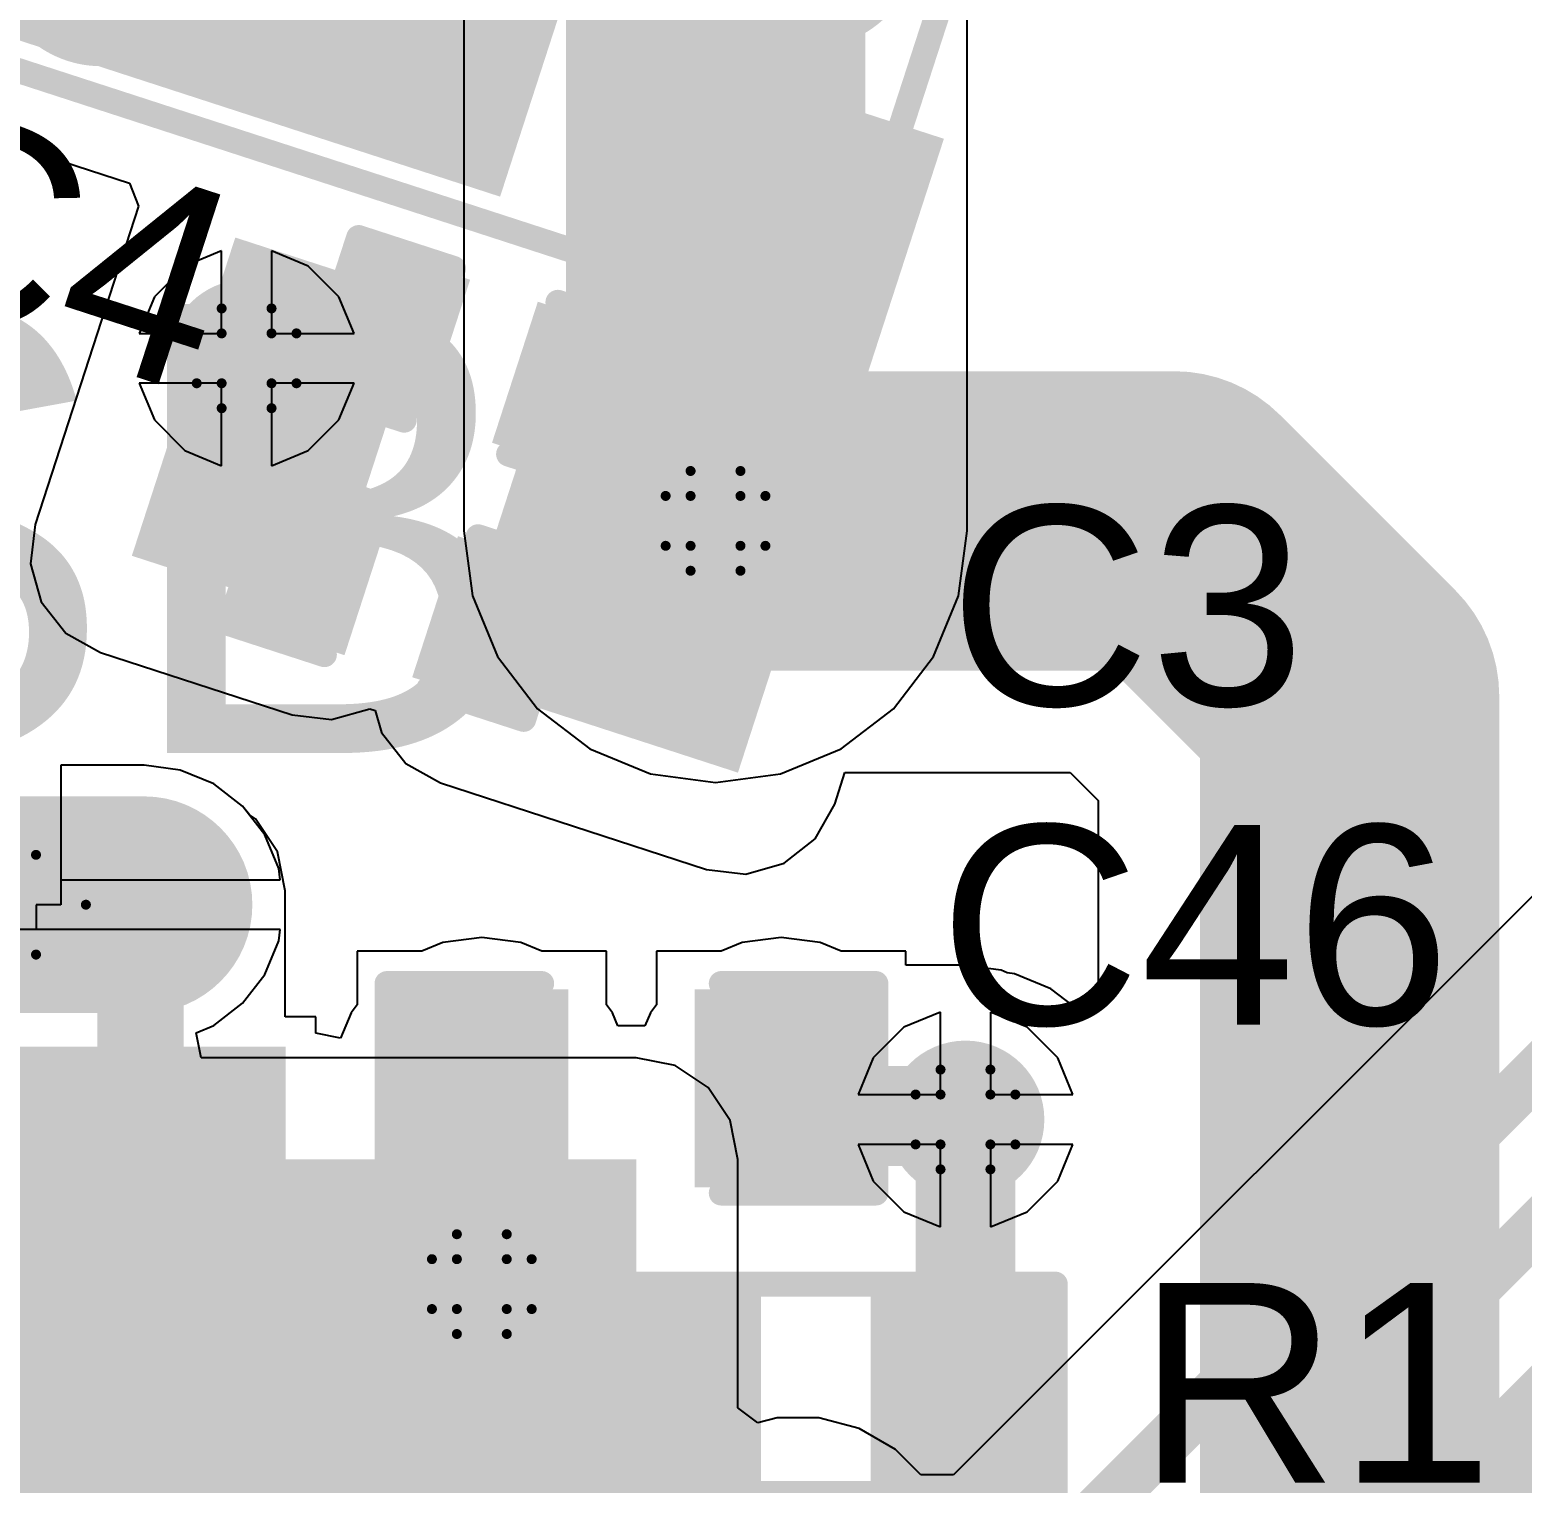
# Model space of a CAD drawing. Header units: millimetres. Extents: x -2.4 to 8.6, y -1 to 5.2.
# Drawn here: x -0.2486 to 0.0506, y 0.8851 to 1.1764 of the extents above; entities that cross this region are included whole.
import ezdxf

# ---------------------------------------------------------------- set-up
doc = ezdxf.new("R2010")
doc.units = ezdxf.units.MM
doc.header["$MEASUREMENT"] = 0
for name, color, linetype in [('BottomLayer', 5, 'Continuous'), ('BottomSolder', 6, 'Continuous'), ('DrillDrawing', 1, 'Continuous'), ('Mechanical2', 216, 'Continuous'), ('MultiLayer', 9, 'Continuous'), ('PadHoleLayer', 156, 'Continuous'), ('TopLayer', 1, 'Continuous'), ('TopOverlay', 2, 'Continuous'), ('TopPaste', 8, 'Continuous'), ('TopSolder', 216, 'Continuous'), ('ViaHoleLayer', 16, 'Continuous')]:
    doc.layers.add(name, color=color, linetype=linetype)
doc.styles.add('Arial', font='arial.ttf', dxfattribs={"height": 0.2})

# ---------------------------------------------------------------- blocks, each defined once
blk = doc.blocks.new('C___0603_4')
at = {"layer": 'TopLayer'}
for points in [[(-0.015, 0.0175), (-0.015, -0.0175), (-0.045, -0.0175), (-0.045, 0.0175)], [(0.045, 0.0175), (0.045, -0.0175), (0.015, -0.0175), (0.015, 0.0175)]]:
    blk.add_hatch(color=1, dxfattribs=at).paths.add_polyline_path(points)
at = {"layer": 'TopPaste'}
for points in [[(-0.015, 0.0175), (-0.015, -0.0175), (-0.045, -0.0175), (-0.045, 0.0175)], [(0.045, 0.0175), (0.045, -0.0175), (0.015, -0.0175), (0.015, 0.0175)]]:
    blk.add_hatch(color=8, dxfattribs=at).paths.add_polyline_path(points)
at = {"layer": 'TopSolder'}
for points in [[(-0.0126378, 0.0198622), (-0.0126378, -0.0198622), (-0.0473622, -0.0198622), (-0.0473622, 0.0198622)], [(0.0473622, 0.0198622), (0.0473622, -0.0198622), (0.0126378, -0.0198622), (0.0126378, 0.0198622)]]:
    blk.add_hatch(color=216, dxfattribs=at).paths.add_polyline_path(points)
at = {"layer": 'TopOverlay', "const_width": 0.005}
for points in [[(-0.049, 0.021), (-0.018, 0.021)], [(-0.049, -0.021), (-0.049, 0.021)], [(0.018, 0.021), (0.049, 0.021)], [(0.049, -0.021), (0.049, 0.021)], [(-0.049, -0.021), (-0.018, -0.021)], [(0.018, -0.021), (0.049, -0.021)]]:
    blk.add_lwpolyline(points, dxfattribs=at)
at = {"layer": 'TopOverlay', "const_width": 0.0025}
for points in [[(-0.05025, 0.021, 1), (-0.04775, 0.021, 1)], [(-0.05025, 0.021, 1), (-0.04775, 0.021, 1)], [(-0.01925, 0.021, 1), (-0.01675, 0.021, 1)], [(0.01675, 0.021, 1), (0.01925, 0.021, 1)], [(0.04775, 0.021, 1), (0.05025, 0.021, 1)], [(0.04775, 0.021, 1), (0.05025, 0.021, 1)], [(-0.05025, -0.021, 1), (-0.04775, -0.021, 1)], [(-0.05025, -0.021, 1), (-0.04775, -0.021, 1)], [(-0.01925, -0.021, 1), (-0.01675, -0.021, 1)], [(0.01675, -0.021, 1), (0.01925, -0.021, 1)], [(0.04775, -0.021, 1), (0.05025, -0.021, 1)], [(0.04775, -0.021, 1), (0.05025, -0.021, 1)]]:
    blk.add_lwpolyline(points, format="xyb", close=True, dxfattribs=at)
blk = doc.blocks.new('R___0603_19')
at = {"layer": 'TopLayer'}
for points in [[(-0.015, 0.0175), (-0.015, -0.0175), (-0.045, -0.0175), (-0.045, 0.0175)], [(0.045, 0.0175), (0.045, -0.0175), (0.015, -0.0175), (0.015, 0.0175)]]:
    blk.add_hatch(color=1, dxfattribs=at).paths.add_polyline_path(points)
at = {"layer": 'TopPaste'}
for points in [[(-0.015, 0.0175), (-0.015, -0.0175), (-0.045, -0.0175), (-0.045, 0.0175)], [(0.045, 0.0175), (0.045, -0.0175), (0.015, -0.0175), (0.015, 0.0175)]]:
    blk.add_hatch(color=8, dxfattribs=at).paths.add_polyline_path(points)
at = {"layer": 'TopSolder'}
for points in [[(-0.011, 0.0215), (-0.011, -0.0215), (-0.049, -0.0215), (-0.049, 0.0215)], [(0.049, 0.0215), (0.049, -0.0215), (0.011, -0.0215), (0.011, 0.0215)]]:
    blk.add_hatch(color=216, dxfattribs=at).paths.add_polyline_path(points)
at = {"layer": 'TopOverlay', "const_width": 0.005}
for points in [[(0.048, 0.021), (-0.048, 0.021)], [(-0.048, 0.021), (-0.048, -0.021)], [(0.048, 0.021), (0.048, -0.021)], [(0.048, -0.021), (-0.048, -0.021)]]:
    blk.add_lwpolyline(points, dxfattribs=at)
at = {"layer": 'TopOverlay', "const_width": 0.0025}
for points in [[(-0.04925, 0.021, 1), (-0.04675, 0.021, 1)], [(-0.04925, 0.021, 1), (-0.04675, 0.021, 1)], [(0.04675, 0.021, 1), (0.04925, 0.021, 1)], [(0.04675, 0.021, 1), (0.04925, 0.021, 1)], [(-0.04925, -0.021, 1), (-0.04675, -0.021, 1)], [(-0.04925, -0.021, 1), (-0.04675, -0.021, 1)], [(0.04675, -0.021, 1), (0.04925, -0.021, 1)], [(0.04675, -0.021, 1), (0.04925, -0.021, 1)]]:
    blk.add_lwpolyline(points, format="xyb", close=True, dxfattribs=at)
blk = doc.blocks.new('SPM0687LR5H_1_27')
at = {"layer": 'BottomSolder'}
h = blk.add_hatch(color=6, dxfattribs=at)
edge = h.paths.add_edge_path()
edge.add_arc((0, -0.0359449), 0.004, 0, 360)
at = {"layer": 'PadHoleLayer'}
h = blk.add_hatch(color=156, dxfattribs=at)
edge = h.paths.add_edge_path()
edge.add_arc((0, -0.0359449), 0.0201771, 0, 360)
at = {"layer": 'TopLayer'}
h = blk.add_hatch(color=1, dxfattribs=at)
edge = h.paths.add_edge_path()
edge.add_arc((-0.0474016, 0.0670472), 0.0177165, 0, 360)
h = blk.add_hatch(color=1, dxfattribs=at)
edge = h.paths.add_edge_path()
edge.add_arc((1e-07, 0.0670472), 0.0177165, 0, 360)
h = blk.add_hatch(color=1, dxfattribs=at)
edge = h.paths.add_edge_path()
edge.add_arc((0.0474016, 0.0670473), 0.0177165, 0, 360)
h = blk.add_hatch(color=1, dxfattribs=at)
edge = h.paths.add_edge_path()
edge.add_arc((0, -0.0359449), 0.0329921, 0, 360)
h = blk.add_hatch(color=1, dxfattribs=at)
edge = h.paths.add_edge_path()
edge.add_arc((-0.0474016, -0.0670471), 0.0177165, 0, 360)
h = blk.add_hatch(color=1, dxfattribs=at)
edge = h.paths.add_edge_path()
edge.add_arc((0.0474016, -0.0670471), 0.0177165, 0, 360)
at = {"layer": 'TopPaste'}
h = blk.add_hatch(color=8, dxfattribs=at)
edge = h.paths.add_edge_path()
edge.add_arc((-0.0474016, 0.0670472), 0.0177165, 0, 360)
h = blk.add_hatch(color=8, dxfattribs=at)
edge = h.paths.add_edge_path()
edge.add_arc((1e-07, 0.0670472), 0.0177165, 0, 360)
h = blk.add_hatch(color=8, dxfattribs=at)
edge = h.paths.add_edge_path()
edge.add_arc((0.0474016, 0.0670473), 0.0177165, 0, 360)
h = blk.add_hatch(color=8, dxfattribs=at)
edge = h.paths.add_edge_path()
edge.add_arc((-0.0474016, -0.0670471), 0.0177165, 0, 360)
h = blk.add_hatch(color=8, dxfattribs=at)
edge = h.paths.add_edge_path()
edge.add_arc((0.0474016, -0.0670471), 0.0177165, 0, 360)
at = {"layer": 'TopSolder'}
h = blk.add_hatch(color=216, dxfattribs=at)
edge = h.paths.add_edge_path()
edge.add_arc((-0.0474016, 0.0670472), 0.0217165, 0, 360)
h = blk.add_hatch(color=216, dxfattribs=at)
edge = h.paths.add_edge_path()
edge.add_arc((1e-07, 0.0670472), 0.0217165, 0, 360)
h = blk.add_hatch(color=216, dxfattribs=at)
edge = h.paths.add_edge_path()
edge.add_arc((0.0474016, 0.0670473), 0.0217165, 0, 360)
h = blk.add_hatch(color=216, dxfattribs=at)
edge = h.paths.add_edge_path()
edge.add_arc((0, -0.0359449), 0.0369921, 0, 360)
h = blk.add_hatch(color=216, dxfattribs=at)
edge = h.paths.add_edge_path()
edge.add_arc((-0.0474016, -0.0670471), 0.0217165, 0, 360)
h = blk.add_hatch(color=216, dxfattribs=at)
edge = h.paths.add_edge_path()
edge.add_arc((0.0474016, -0.0670471), 0.0217165, 0, 360)
at = {"layer": 'TopOverlay', "const_width": 0.005}
for points in [[(0.0740158, 0.0959134), (-0.0740157, 0.0959134)], [(-0.0740157, -0.1059134), (-0.0740157, 0.0959134)], [(0.0740157, -0.1059134), (0.0740158, 0.0959134)], [(-0.08, 0.07), (-0.085, 0.075)], [(-0.085, 0.0650001), (-0.085, 0.075)], [(-0.085, 0.0650001), (-0.08, 0.07)], [(0.0740157, -0.1059134), (-0.0740157, -0.1059134)]]:
    blk.add_lwpolyline(points, dxfattribs=at)
at = {"layer": 'TopOverlay', "const_width": 0.0025}
for points in [[(-0.0752657, 0.0959134, 1), (-0.0727657, 0.0959134, 1)], [(-0.0752657, 0.0959134, 1), (-0.0727657, 0.0959134, 1)], [(0.0727658, 0.0959134, 1), (0.0752658, 0.0959134, 1)], [(0.0727658, 0.0959134, 1), (0.0752658, 0.0959134, 1)], [(-0.08625, 0.075, 1), (-0.08375, 0.075, 1)], [(-0.08625, 0.075, 1), (-0.08375, 0.075, 1)], [(-0.08125, 0.07, 1), (-0.07875, 0.07, 1)], [(-0.08125, 0.07, 1), (-0.07875, 0.07, 1)], [(-0.08625, 0.0650001, 1), (-0.08375, 0.0650001, 1)], [(-0.08625, 0.0650001, 1), (-0.08375, 0.0650001, 1)], [(-0.0752657, -0.1059134, 1), (-0.0727657, -0.1059134, 1)], [(-0.0752657, -0.1059134, 1), (-0.0727657, -0.1059134, 1)], [(0.0727657, -0.1059134, 1), (0.0752657, -0.1059134, 1)], [(0.0727657, -0.1059134, 1), (0.0752657, -0.1059134, 1)]]:
    blk.add_lwpolyline(points, format="xyb", close=True, dxfattribs=at)
blk = doc.blocks.new('TYPE_C_31_M_12__29')
at = {"layer": 'BottomLayer'}
h = blk.add_hatch(color=5, dxfattribs=at)
edge = h.paths.add_edge_path()
edge.add_arc((-0.0442913, -0.0007873), 0.0177165, 0, 180)
edge.add_line((-0.0620078, -0.0007872999999999978), (-0.0620078, -0.0440945))
edge.add_arc((-0.0442913, -0.0440945), 0.0177165, 180, 360)
edge.add_line((-0.0265748, -0.0440945), (-0.0265748, -0.0007872999999999977))
at = {"layer": 'BottomSolder'}
h = blk.add_hatch(color=6, dxfattribs=at)
edge = h.paths.add_edge_path()
edge.add_arc((-0.0442913, -0.0007873), 0.0217165, 0, 180)
edge.add_line((-0.0660078, -0.0007872999999999973), (-0.0660078, -0.0440945))
edge.add_arc((-0.0442913, -0.0440945), 0.0217165, 180, 360)
edge.add_line((-0.0225748, -0.0440945), (-0.0225748, -0.0007872999999999977))
at = {"layer": 'MultiLayer'}
h = blk.add_hatch(color=9, dxfattribs=at)
edge = h.paths.add_edge_path()
edge.add_arc((-0.0442913, -0.0007873), 0.0177165, 0, 180)
edge.add_line((-0.0620078, -0.0007872999999999978), (-0.0620078, -0.0440945))
edge.add_arc((-0.0442913, -0.0440945), 0.0177165, 180, 360)
edge.add_line((-0.0265748, -0.0440945), (-0.0265748, -0.0007872999999999977))
at = {"layer": 'PadHoleLayer'}
h = blk.add_hatch(color=156, dxfattribs=at)
edge = h.paths.add_edge_path()
edge.add_arc((-0.0442913, -0.04409445), 0.011811, 180, 360)
edge.add_line((-0.0324803, -0.04409445), (-0.0324803, -0.0007873499999999992))
edge.add_arc((-0.0442913, -0.00078735), 0.011811, 0, 180)
edge.add_line((-0.0561023, -0.0007873499999999986), (-0.0561023, -0.04409445))
at = {"layer": 'TopLayer'}
for points in [[(-0.011811, 0.02362205), (0.011811, 0.02362205), (0.011811, -0.02362205), (-0.011811, -0.02362205)], [(0.0196851, 0.02362205), (0.0433071, 0.02362205), (0.0433071, -0.02362205), (0.0196851, -0.02362205)], [(0.0511812, 0.02362205), (0.0629922, 0.02362205), (0.0629922, -0.02362205), (0.0511812, -0.02362205)], [(0.0708662, 0.02362205), (0.0826772, 0.02362205), (0.0826772, -0.02362205), (0.0708662, -0.02362205)]]:
    blk.add_hatch(color=1, dxfattribs=at).paths.add_polyline_path(points)
h = blk.add_hatch(color=1, dxfattribs=at)
edge = h.paths.add_edge_path()
edge.add_arc((-0.0442913, -0.0007873), 0.0177165, 0, 180)
edge.add_line((-0.0620078, -0.0007872999999999978), (-0.0620078, -0.0440945))
edge.add_arc((-0.0442913, -0.0440945), 0.0177165, 180, 360)
edge.add_line((-0.0265748, -0.0440945), (-0.0265748, -0.0007872999999999977))
at = {"layer": 'TopPaste'}
for points in [[(-0.011811, 0.02362205), (0.011811, 0.02362205), (0.011811, -0.02362205), (-0.011811, -0.02362205)], [(0.0196851, 0.02362205), (0.0433071, 0.02362205), (0.0433071, -0.02362205), (0.0196851, -0.02362205)], [(0.0511812, 0.02362205), (0.0629922, 0.02362205), (0.0629922, -0.02362205), (0.0511812, -0.02362205)], [(0.0708662, 0.02362205), (0.0826772, 0.02362205), (0.0826772, -0.02362205), (0.0708662, -0.02362205)]]:
    blk.add_hatch(color=8, dxfattribs=at).paths.add_polyline_path(points)
at = {"layer": 'TopSolder'}
for points in [[(-0.015811, 0.02762205), (0.015811, 0.02762205), (0.015811, -0.02762205), (-0.015811, -0.02762205)], [(0.0156851, 0.02762205), (0.0473071, 0.02762205), (0.0473071, -0.02762205), (0.0156851, -0.02762205)], [(0.0471812, 0.02762205), (0.0669922, 0.02762205), (0.0669922, -0.02762205), (0.0471812, -0.02762205)], [(0.0668662, 0.02762205), (0.0866772, 0.02762205), (0.0866772, -0.02762205), (0.0668662, -0.02762205)]]:
    blk.add_hatch(color=216, dxfattribs=at).paths.add_polyline_path(points)
h = blk.add_hatch(color=216, dxfattribs=at)
edge = h.paths.add_edge_path()
edge.add_arc((-0.0442913, -0.0007873), 0.0217165, 0, 180)
edge.add_line((-0.0660078, -0.0007872999999999973), (-0.0660078, -0.0440945))
edge.add_arc((-0.0442913, -0.0440945), 0.0217165, 180, 360)
edge.add_line((-0.0225748, -0.0440945), (-0.0225748, -0.0007872999999999977))
blk = doc.blocks.new('C___0402_73')
at = {"layer": 'TopLayer'}
for points in [[(-0.0275, -0.0125), (-0.0275, 0.0125), (-0.009499999999999998, 0.0125), (-0.009500000000000001, -0.0125)], [(0.009499999999999998, -0.0125), (0.009500000000000001, 0.0125), (0.0275, 0.0125), (0.0275, -0.0125)]]:
    blk.add_hatch(color=1, dxfattribs=at).paths.add_polyline_path(points)
at = {"layer": 'TopPaste'}
for points in [[(-0.0275, -0.0125), (-0.0275, 0.0125), (-0.009499999999999998, 0.0125), (-0.009500000000000001, -0.0125)], [(0.009499999999999998, -0.0125), (0.009500000000000001, 0.0125), (0.0275, 0.0125), (0.0275, -0.0125)]]:
    blk.add_hatch(color=8, dxfattribs=at).paths.add_polyline_path(points)
at = {"layer": 'TopSolder'}
for points in [[(-0.0298622, -0.0148622), (-0.0298622, 0.0148622), (-0.007137799999999999, 0.0148622), (-0.007137800000000001, -0.0148622)], [(0.007137799999999999, -0.0148622), (0.007137800000000001, 0.0148622), (0.0298622, 0.0148622), (0.0298622, -0.0148622)]]:
    blk.add_hatch(color=216, dxfattribs=at).paths.add_polyline_path(points)
at = {"layer": 'TopOverlay', "const_width": 0.005}
for points in [[(-0.0309999, 0.0160001), (-0.031, -0.016)], [(-0.011, 0.016), (-0.0309999, 0.0160001)], [(0.031, 0.016), (0.011, 0.0160001)], [(0.031, 0.016), (0.0309999, -0.0160001)], [(-0.011, -0.0160001), (-0.031, -0.016)], [(0.0309999, -0.0160001), (0.011, -0.016)]]:
    blk.add_lwpolyline(points, dxfattribs=at)
at = {"layer": 'TopOverlay', "const_width": 0.0025}
for points in [[(-0.0322499, 0.0160001, 1), (-0.0297499, 0.0160001, 1)], [(-0.0322499, 0.0160001, 1), (-0.0297499, 0.0160001, 1)], [(-0.01225, 0.016, 1), (-0.00975, 0.016, 1)], [(0.00975, 0.0160001, 1), (0.01225, 0.0160001, 1)], [(0.02975, 0.016, 1), (0.03225, 0.016, 1)], [(0.02975, 0.016, 1), (0.03225, 0.016, 1)], [(-0.03225, -0.016, 1), (-0.02975, -0.016, 1)], [(-0.03225, -0.016, 1), (-0.02975, -0.016, 1)], [(-0.01225, -0.0160001, 1), (-0.00975, -0.0160001, 1)], [(0.00975, -0.016, 1), (0.01225, -0.016, 1)], [(0.0297499, -0.0160001, 1), (0.0322499, -0.0160001, 1)], [(0.0297499, -0.0160001, 1), (0.0322499, -0.0160001, 1)]]:
    blk.add_lwpolyline(points, format="xyb", close=True, dxfattribs=at)
blk = doc.blocks.new('C___0402_74')
at = {"layer": 'TopLayer'}
for points in [[(-0.0275, -0.0125), (-0.0275, 0.0125), (-0.009499999999999998, 0.0125), (-0.009500000000000001, -0.0125)], [(0.009499999999999998, -0.0125), (0.009500000000000001, 0.0125), (0.0275, 0.0125), (0.0275, -0.0125)]]:
    blk.add_hatch(color=1, dxfattribs=at).paths.add_polyline_path(points)
at = {"layer": 'TopPaste'}
for points in [[(-0.0275, -0.0125), (-0.0275, 0.0125), (-0.009499999999999998, 0.0125), (-0.009500000000000001, -0.0125)], [(0.009499999999999998, -0.0125), (0.009500000000000001, 0.0125), (0.0275, 0.0125), (0.0275, -0.0125)]]:
    blk.add_hatch(color=8, dxfattribs=at).paths.add_polyline_path(points)
at = {"layer": 'TopSolder'}
for points in [[(-0.0298622, -0.0148622), (-0.0298622, 0.0148622), (-0.007137799999999999, 0.0148622), (-0.007137800000000001, -0.0148622)], [(0.007137799999999999, -0.0148622), (0.007137800000000001, 0.0148622), (0.0298622, 0.0148622), (0.0298622, -0.0148622)]]:
    blk.add_hatch(color=216, dxfattribs=at).paths.add_polyline_path(points)
at = {"layer": 'TopOverlay', "const_width": 0.005}
for points in [[(-0.0309999, 0.0160001), (-0.031, -0.016)], [(-0.011, 0.016), (-0.0309999, 0.0160001)], [(0.031, 0.016), (0.011, 0.0160001)], [(0.031, 0.016), (0.0309999, -0.0160001)], [(-0.011, -0.0160001), (-0.031, -0.016)], [(0.0309999, -0.0160001), (0.011, -0.016)]]:
    blk.add_lwpolyline(points, dxfattribs=at)
at = {"layer": 'TopOverlay', "const_width": 0.0025}
for points in [[(-0.0322499, 0.0160001, 1), (-0.0297499, 0.0160001, 1)], [(-0.0322499, 0.0160001, 1), (-0.0297499, 0.0160001, 1)], [(-0.01225, 0.016, 1), (-0.00975, 0.016, 1)], [(0.00975, 0.0160001, 1), (0.01225, 0.0160001, 1)], [(0.02975, 0.016, 1), (0.03225, 0.016, 1)], [(0.02975, 0.016, 1), (0.03225, 0.016, 1)], [(-0.03225, -0.016, 1), (-0.02975, -0.016, 1)], [(-0.03225, -0.016, 1), (-0.02975, -0.016, 1)], [(-0.01225, -0.0160001, 1), (-0.00975, -0.0160001, 1)], [(0.00975, -0.016, 1), (0.01225, -0.016, 1)], [(0.0297499, -0.0160001, 1), (0.0322499, -0.0160001, 1)], [(0.0297499, -0.0160001, 1), (0.0322499, -0.0160001, 1)]]:
    blk.add_lwpolyline(points, format="xyb", close=True, dxfattribs=at)

msp = doc.modelspace()

# ---------------------------------------------------------------- hatches: boundary and pattern name
at = {"layer": 'BottomLayer'}
h = msp.add_hatch(color=5, dxfattribs=at)
edge = h.paths.add_edge_path()
edge.add_arc((-0.2051025, 1.1105827), 0.011811, 0, 360)
h = msp.add_hatch(color=5, dxfattribs=at)
edge = h.paths.add_edge_path()
edge.add_arc((-0.1111025, 1.078), 0.011811, 0, 360)
h = msp.add_hatch(color=5, dxfattribs=at)
edge = h.paths.add_edge_path()
edge.add_arc((-0.061, 0.958), 0.011811, 0, 360)
msp.add_hatch(color=5, dxfattribs=at).paths.add_polyline_path([(-0.234, 0.714), (-0.127, 0.714), (-0.127, 0.95), (-0.234, 0.95)])
h = msp.add_hatch(color=5, dxfattribs=at)
edge = h.paths.add_edge_path()
edge.add_arc((-0.1579528, 0.925), 0.011811, 0, 360)
at = {"layer": 'BottomSolder'}
h = msp.add_hatch(color=6, dxfattribs=at)
edge = h.paths.add_edge_path()
edge.add_arc((-0.2051025, 1.1105827), 0.015811, 0, 360)
h = msp.add_hatch(color=6, dxfattribs=at)
edge = h.paths.add_edge_path()
edge.add_arc((-0.1111025, 1.078), 0.015811, 0, 360)
h = msp.add_hatch(color=6, dxfattribs=at)
edge = h.paths.add_edge_path()
edge.add_arc((-0.061, 0.958), 0.015811, 0, 360)
h = msp.add_hatch(color=6, dxfattribs=at)
edge = h.paths.add_edge_path()
edge.add_arc((-0.1579528, 0.925), 0.015811, 0, 360)
at = {"layer": 'TopLayer'}
for points in [[(-0.231676, 1.3083899), (-0.2728945, 1.1815323), (-0.154286, 1.1429941), (-0.1130675, 1.2698517)], [(-0.0653259, 1.1545927), (-0.1186321, 1.1719129), (-0.1599181, 1.0448477), (-0.1066119, 1.0275275)], [(-0.2073715, 1.1348032), (-0.2281024, 1.071), (-0.1896595, 1.0585092), (-0.1689286, 1.1223124)], [(-0.1482781, 1.0481761), (-0.1013131, 1.0481761), (-0.1013131, 1.1080643), (-0.1482781, 1.1080643)], [(-0.235, 0.9645748), (-0.2177464, 0.9645748), (-0.2177464, 1.0038262), (-0.235, 1.0038262)]]:
    msp.add_hatch(color=1, dxfattribs=at).paths.add_polyline_path(points)
h = msp.add_hatch(color=1, dxfattribs=at)
edge = h.paths.add_edge_path()
edge.add_arc((-0.2051025, 1.1105827), 0.011811, 0, 360)
h = msp.add_hatch(color=1, dxfattribs=at)
edge = h.paths.add_edge_path()
edge.add_arc((-0.1111025, 1.078), 0.011811, 0, 360)
h = msp.add_hatch(color=1, dxfattribs=at)
edge = h.paths.add_edge_path()
edge.add_arc((-0.061, 0.958), 0.011811, 0, 360)
h = msp.add_hatch(color=1, dxfattribs=at)
edge = h.paths.add_edge_path()
edge.add_arc((-0.1579528, 0.925), 0.011811, 0, 360)
at = {"layer": 'TopSolder'}
h = msp.add_hatch(color=216, dxfattribs=at)
edge = h.paths.add_edge_path()
edge.add_arc((-0.2051025, 1.1105827), 0.015811, 0, 360)
h = msp.add_hatch(color=216, dxfattribs=at)
edge = h.paths.add_edge_path()
edge.add_arc((-0.1111025, 1.078), 0.015811, 0, 360)
h = msp.add_hatch(color=216, dxfattribs=at)
edge = h.paths.add_edge_path()
edge.add_arc((-0.061, 0.958), 0.015811, 0, 360)
h = msp.add_hatch(color=216, dxfattribs=at)
edge = h.paths.add_edge_path()
edge.add_arc((-0.1579528, 0.925), 0.015811, 0, 360)
at = {"layer": 'ViaHoleLayer'}
h = msp.add_hatch(color=16, dxfattribs=at)
edge = h.paths.add_edge_path()
edge.add_arc((-0.2051025, 1.1105827), 0.0059055, 0, 360)
h = msp.add_hatch(color=16, dxfattribs=at)
edge = h.paths.add_edge_path()
edge.add_arc((-0.1111025, 1.078), 0.0059055, 0, 360)
h = msp.add_hatch(color=16, dxfattribs=at)
edge = h.paths.add_edge_path()
edge.add_arc((-0.061, 0.958), 0.0059055, 0, 360)
h = msp.add_hatch(color=16, dxfattribs=at)
edge = h.paths.add_edge_path()
edge.add_arc((-0.1579528, 0.925), 0.0059055, 0, 360)

# ---------------------------------------------------------------- linework, layer by layer
at = {"layer": 'BottomLayer'}
for p, q in [((-0.0606711, 1.076), (-0.0606711, 1.2514254)), ((-0.1615339, 1.2057301), (-0.1615339, 1.076)), ((0.2087139, 1.1588745), (-0.063402, 0.8867586)), ((-0.2101025, 1.1321197), (-0.2174574, 1.1290732)), ((-0.2101025, 1.1155827), (-0.2101025, 1.1321197)), ((-0.1927476, 1.1290732), (-0.2001025, 1.1321197)), ((-0.2001025, 1.1321197), (-0.2001025, 1.1155827)), ((-0.2174574, 1.1290732), (-0.223593, 1.1229376)), ((-0.186612, 1.1229376), (-0.1927476, 1.1290732)), ((-0.223593, 1.1229376), (-0.2266395, 1.1155827)), ((-0.1835655, 1.1155827), (-0.186612, 1.1229376)), ((-0.2266395, 1.1155827), (-0.2101025, 1.1155827)), ((-0.2001025, 1.1155827), (-0.1835655, 1.1155827)), ((-0.2101025, 1.1055827), (-0.2266395, 1.1055827)), ((-0.2266395, 1.1055827), (-0.223593, 1.0982278)), ((-0.2101025, 1.0890457), (-0.2101025, 1.1055827)), ((-0.1835655, 1.1055827), (-0.2001025, 1.1055827)), ((-0.2001025, 1.1055827), (-0.2001025, 1.0890457)), ((-0.186612, 1.0982278), (-0.1835655, 1.1055827)), ((-0.223593, 1.0982278), (-0.2174574, 1.0920922)), ((-0.1927476, 1.0920922), (-0.186612, 1.0982278)), ((-0.2174574, 1.0920922), (-0.2101025, 1.0890457)), ((-0.2001025, 1.0890457), (-0.1927476, 1.0920922)), ((-0.1615339, 1.076), (-0.1598155, 1.0629474)), ((-0.0623895, 1.0629474), (-0.0606711, 1.076)), ((-0.1598155, 1.0629474), (-0.1547774, 1.0507843)), ((-0.0674276, 1.0507843), (-0.0623895, 1.0629474)), ((-0.1547774, 1.0507843), (-0.1467629, 1.0403396)), ((-0.0754421, 1.0403396), (-0.0674276, 1.0507843)), ((-0.1467629, 1.0403396), (-0.1363182, 1.0323251)), ((-0.0858868, 1.0323251), (-0.0754421, 1.0403396)), ((-0.1363182, 1.0323251), (-0.1241551, 1.027287)), ((-0.0980499, 1.027287), (-0.0858868, 1.0323251)), ((-0.2256613, 1.0290108), (-0.2423147, 1.0290108)), ((-0.2423147, 1.0290108), (-0.2423147, 1.0060551)), ((-0.2184258, 1.0280582), (-0.2256613, 1.0290108)), ((-0.2116834, 1.0252654), (-0.2184258, 1.0280582)), ((-0.1241551, 1.027287), (-0.1111025, 1.0255686)), ((-0.1111025, 1.0255686), (-0.0980499, 1.027287)), ((-0.2058936, 1.0208228), (-0.2116834, 1.0252654)), ((-0.201451, 1.015033), (-0.2058936, 1.0208228)), ((-0.1986582, 1.0082906), (-0.201451, 1.015033)), ((-0.1983639, 1.0060551), (-0.1986582, 1.0082906)), ((-0.2423147, 1.0060551), (-0.1983639, 1.0060551)), ((-0.2473147, 0.9960551), (-0.2962659, 0.9960551)), ((-0.1983639, 0.9960551), (-0.2473147, 0.9960551)), ((-0.201451, 0.9870772), (-0.1986582, 0.9938196)), ((-0.1986582, 0.9938196), (-0.1983639, 0.9960551)), ((-0.2058936, 0.9812874), (-0.201451, 0.9870772)), ((-0.2116834, 0.9768448), (-0.2058936, 0.9812874)), ((-0.066, 0.979537), (-0.0733549, 0.9764905)), ((-0.066, 0.963), (-0.066, 0.979537)), ((-0.0486451, 0.9764905), (-0.056, 0.979537)), ((-0.056, 0.979537), (-0.056, 0.963)), ((-0.2151912, 0.9753918), (-0.2116834, 0.9768448)), ((-0.2141966, 0.9703918), (-0.2151912, 0.9753918)), ((-0.0733549, 0.9764905), (-0.0794905, 0.9703549)), ((-0.0425095, 0.9703549), (-0.0486451, 0.9764905)), ((-0.127, 0.9703918), (-0.2141966, 0.9703918)), ((-0.1191964, 0.9688396), (-0.127, 0.9703918)), ((-0.0794905, 0.9703549), (-0.082537, 0.963)), ((-0.039463, 0.963), (-0.0425095, 0.9703549)), ((-0.1125808, 0.9644192), (-0.1191964, 0.9688396)), ((-0.1081604, 0.9578036), (-0.1125808, 0.9644192)), ((-0.082537, 0.963), (-0.066, 0.963)), ((-0.056, 0.963), (-0.039463, 0.963)), ((-0.1066082, 0.95), (-0.1081604, 0.9578036)), ((-0.066, 0.953), (-0.082537, 0.953)), ((-0.082537, 0.953), (-0.0794905, 0.9456451)), ((-0.066, 0.936463), (-0.066, 0.953)), ((-0.039463, 0.953), (-0.056, 0.953)), ((-0.056, 0.953), (-0.056, 0.936463)), ((-0.0425095, 0.9456451), (-0.039463, 0.953)), ((-0.1066082, 0.9002192), (-0.1066082, 0.95)), ((-0.0794905, 0.9456451), (-0.0733549, 0.9395095)), ((-0.0486451, 0.9395095), (-0.0425095, 0.9456451)), ((-0.0733549, 0.9395095), (-0.066, 0.936463)), ((-0.056, 0.936463), (-0.0486451, 0.9395095)), ((-0.1026414, 0.8971754), (-0.1066082, 0.9002192)), ((-0.0987463, 0.8982191), (-0.1026414, 0.8971754)), ((-0.0903703, 0.8982191), (-0.0987463, 0.8982191)), ((-0.0822797, 0.8960512), (-0.0903703, 0.8982191)), ((-0.0750259, 0.8918632), (-0.0822797, 0.8960512)), ((-0.0699212, 0.8867585), (-0.0750259, 0.8918632)), ((-0.0677477, 0.8867585), (-0.0699212, 0.8867585)), ((-0.0677472, 0.8867586), (-0.0677477, 0.8867585)), ((-0.063402, 0.8867586), (-0.0677472, 0.8867586))]:
    msp.add_line(p, q, dxfattribs=at)
for points, const_width in [([(-0.1111025, 1.078), (-0.1111025, 1.2723148)], 0.06), ([(-0.0437312, 0.8392688), (0.3559093, 1.2389093)], 0.01), ([(-0.091, 0.751), (0.359, 1.201)], 0.02), ([(-0.0528438, 0.8612688), (0.2370538, 1.1511664)], 0.01), ([(-0.1111025, 1.076), (-0.1111025, 1.078)], 0.06)]:
    msp.add_lwpolyline(points, dxfattribs=dict(at, const_width=const_width))
at = {"layer": 'BottomLayer', "const_width": 0.03}
for points in [[(-0.1261025, 1.078, 1), (-0.0961025, 1.078, 1)], [(-0.1261025, 1.078, 1), (-0.0961025, 1.078, 1)], [(-0.1261025, 1.076, 1), (-0.0961025, 1.076, 1)]]:
    msp.add_lwpolyline(points, format="xyb", close=True, dxfattribs=at)
at = {"layer": 'DrillDrawing', "const_width": 0.002}
for points in [[(-0.2101025, 1.1155827), (-0.2101025, 1.1205827)], [(-0.2101025, 1.1205827), (-0.2001025, 1.1205827)], [(-0.2001025, 1.1155827), (-0.2001025, 1.1205827)], [(-0.2151025, 1.1055827), (-0.2151025, 1.1155827)], [(-0.2151025, 1.1155827), (-0.2101025, 1.1155827)], [(-0.2001025, 1.1155827), (-0.1951025, 1.1155827)], [(-0.1951025, 1.1055827), (-0.1951025, 1.1155827)], [(-0.2151025, 1.1055827), (-0.2101025, 1.1055827)], [(-0.2101025, 1.1005827), (-0.2101025, 1.1055827)], [(-0.2001025, 1.1055827), (-0.1951025, 1.1055827)], [(-0.2001025, 1.1005827), (-0.2001025, 1.1055827)], [(-0.2101025, 1.1005827), (-0.2001025, 1.1005827)], [(-0.1161025, 1.083), (-0.1161025, 1.088)], [(-0.1161025, 1.088), (-0.1061025, 1.088)], [(-0.1061025, 1.083), (-0.1061025, 1.088)], [(-0.1211025, 1.073), (-0.1211025, 1.083)], [(-0.1211025, 1.083), (-0.1161025, 1.083)], [(-0.1061025, 1.083), (-0.1011025, 1.083)], [(-0.1011025, 1.073), (-0.1011025, 1.083)], [(-0.1211025, 1.073), (-0.1161025, 1.073)], [(-0.1161025, 1.068), (-0.1161025, 1.073)], [(-0.1061025, 1.073), (-0.1011025, 1.073)], [(-0.1061025, 1.068), (-0.1061025, 1.073)], [(-0.1161025, 1.068), (-0.1061025, 1.068)], [(-0.2573149, 1.0010551), (-0.2473149, 1.0110551)], [(-0.2473149, 1.0110551), (-0.2373149, 1.0010551)], [(-0.2573149, 1.0010551), (-0.2473149, 0.9910551)], [(-0.2473149, 0.9910551), (-0.2373149, 1.0010551)], [(-0.066, 0.963), (-0.066, 0.968)], [(-0.066, 0.968), (-0.056, 0.968)], [(-0.056, 0.963), (-0.056, 0.968)], [(-0.071, 0.953), (-0.071, 0.963)], [(-0.071, 0.963), (-0.066, 0.963)], [(-0.056, 0.963), (-0.051, 0.963)], [(-0.051, 0.953), (-0.051, 0.963)], [(-0.071, 0.953), (-0.066, 0.953)], [(-0.066, 0.948), (-0.066, 0.953)], [(-0.056, 0.953), (-0.051, 0.953)], [(-0.056, 0.948), (-0.056, 0.953)], [(-0.066, 0.948), (-0.056, 0.948)], [(-0.1629528, 0.93), (-0.1629528, 0.935)], [(-0.1629528, 0.935), (-0.1529528, 0.935)], [(-0.1529528, 0.93), (-0.1529528, 0.935)], [(-0.1679528, 0.92), (-0.1679528, 0.93)], [(-0.1679528, 0.93), (-0.1629528, 0.93)], [(-0.1529528, 0.93), (-0.1479528, 0.93)], [(-0.1479528, 0.92), (-0.1479528, 0.93)], [(-0.1679528, 0.92), (-0.1629528, 0.92)], [(-0.1629528, 0.915), (-0.1629528, 0.92)], [(-0.1529528, 0.92), (-0.1479528, 0.92)], [(-0.1529528, 0.915), (-0.1529528, 0.92)], [(-0.1629528, 0.915), (-0.1529528, 0.915)]]:
    msp.add_lwpolyline(points, dxfattribs=at)
at = {"layer": 'DrillDrawing', "const_width": 0.001}
for points in [[(-0.2106025, 1.1205827, 1), (-0.2096025, 1.1205827, 1)], [(-0.2106025, 1.1205827, 1), (-0.2096025, 1.1205827, 1)], [(-0.2006025, 1.1205827, 1), (-0.1996025, 1.1205827, 1)], [(-0.2006025, 1.1205827, 1), (-0.1996025, 1.1205827, 1)], [(-0.2156025, 1.1155827, 1), (-0.2146025, 1.1155827, 1)], [(-0.2156025, 1.1155827, 1), (-0.2146025, 1.1155827, 1)], [(-0.2106025, 1.1155827, 1), (-0.2096025, 1.1155827, 1)], [(-0.2106025, 1.1155827, 1), (-0.2096025, 1.1155827, 1)], [(-0.2006025, 1.1155827, 1), (-0.1996025, 1.1155827, 1)], [(-0.2006025, 1.1155827, 1), (-0.1996025, 1.1155827, 1)], [(-0.1956025, 1.1155827, 1), (-0.1946025, 1.1155827, 1)], [(-0.1956025, 1.1155827, 1), (-0.1946025, 1.1155827, 1)], [(-0.2156025, 1.1055827, 1), (-0.2146025, 1.1055827, 1)], [(-0.2156025, 1.1055827, 1), (-0.2146025, 1.1055827, 1)], [(-0.2106025, 1.1055827, 1), (-0.2096025, 1.1055827, 1)], [(-0.2106025, 1.1055827, 1), (-0.2096025, 1.1055827, 1)], [(-0.2006025, 1.1055827, 1), (-0.1996025, 1.1055827, 1)], [(-0.2006025, 1.1055827, 1), (-0.1996025, 1.1055827, 1)], [(-0.1956025, 1.1055827, 1), (-0.1946025, 1.1055827, 1)], [(-0.1956025, 1.1055827, 1), (-0.1946025, 1.1055827, 1)], [(-0.2106025, 1.1005827, 1), (-0.2096025, 1.1005827, 1)], [(-0.2106025, 1.1005827, 1), (-0.2096025, 1.1005827, 1)], [(-0.2006025, 1.1005827, 1), (-0.1996025, 1.1005827, 1)], [(-0.2006025, 1.1005827, 1), (-0.1996025, 1.1005827, 1)], [(-0.1166025, 1.088, 1), (-0.1156025, 1.088, 1)], [(-0.1166025, 1.088, 1), (-0.1156025, 1.088, 1)], [(-0.1066025, 1.088, 1), (-0.1056025, 1.088, 1)], [(-0.1066025, 1.088, 1), (-0.1056025, 1.088, 1)], [(-0.1216025, 1.083, 1), (-0.1206025, 1.083, 1)], [(-0.1216025, 1.083, 1), (-0.1206025, 1.083, 1)], [(-0.1166025, 1.083, 1), (-0.1156025, 1.083, 1)], [(-0.1166025, 1.083, 1), (-0.1156025, 1.083, 1)], [(-0.1066025, 1.083, 1), (-0.1056025, 1.083, 1)], [(-0.1066025, 1.083, 1), (-0.1056025, 1.083, 1)], [(-0.1016025, 1.083, 1), (-0.1006025, 1.083, 1)], [(-0.1016025, 1.083, 1), (-0.1006025, 1.083, 1)], [(-0.1216025, 1.073, 1), (-0.1206025, 1.073, 1)], [(-0.1216025, 1.073, 1), (-0.1206025, 1.073, 1)], [(-0.1166025, 1.073, 1), (-0.1156025, 1.073, 1)], [(-0.1166025, 1.073, 1), (-0.1156025, 1.073, 1)], [(-0.1066025, 1.073, 1), (-0.1056025, 1.073, 1)], [(-0.1066025, 1.073, 1), (-0.1056025, 1.073, 1)], [(-0.1016025, 1.073, 1), (-0.1006025, 1.073, 1)], [(-0.1016025, 1.073, 1), (-0.1006025, 1.073, 1)], [(-0.1166025, 1.068, 1), (-0.1156025, 1.068, 1)], [(-0.1166025, 1.068, 1), (-0.1156025, 1.068, 1)], [(-0.1066025, 1.068, 1), (-0.1056025, 1.068, 1)], [(-0.1066025, 1.068, 1), (-0.1056025, 1.068, 1)], [(-0.2478149, 1.0110551, 1), (-0.2468149, 1.0110551, 1)], [(-0.2478149, 1.0110551, 1), (-0.2468149, 1.0110551, 1)], [(-0.2378149, 1.0010551, 1), (-0.2368149, 1.0010551, 1)], [(-0.2378149, 1.0010551, 1), (-0.2368149, 1.0010551, 1)], [(-0.2478149, 0.9910551, 1), (-0.2468149, 0.9910551, 1)], [(-0.2478149, 0.9910551, 1), (-0.2468149, 0.9910551, 1)], [(-0.0665, 0.968, 1), (-0.0655, 0.968, 1)], [(-0.0665, 0.968, 1), (-0.0655, 0.968, 1)], [(-0.0565, 0.968, 1), (-0.0555, 0.968, 1)], [(-0.0565, 0.968, 1), (-0.0555, 0.968, 1)], [(-0.0715, 0.963, 1), (-0.0705, 0.963, 1)], [(-0.0715, 0.963, 1), (-0.0705, 0.963, 1)], [(-0.0665, 0.963, 1), (-0.0655, 0.963, 1)], [(-0.0665, 0.963, 1), (-0.0655, 0.963, 1)], [(-0.0565, 0.963, 1), (-0.0555, 0.963, 1)], [(-0.0565, 0.963, 1), (-0.0555, 0.963, 1)], [(-0.0515, 0.963, 1), (-0.0505, 0.963, 1)], [(-0.0515, 0.963, 1), (-0.0505, 0.963, 1)], [(-0.0715, 0.953, 1), (-0.0705, 0.953, 1)], [(-0.0715, 0.953, 1), (-0.0705, 0.953, 1)], [(-0.0665, 0.953, 1), (-0.0655, 0.953, 1)], [(-0.0665, 0.953, 1), (-0.0655, 0.953, 1)], [(-0.0565, 0.953, 1), (-0.0555, 0.953, 1)], [(-0.0565, 0.953, 1), (-0.0555, 0.953, 1)], [(-0.0515, 0.953, 1), (-0.0505, 0.953, 1)], [(-0.0515, 0.953, 1), (-0.0505, 0.953, 1)], [(-0.0665, 0.948, 1), (-0.0655, 0.948, 1)], [(-0.0665, 0.948, 1), (-0.0655, 0.948, 1)], [(-0.0565, 0.948, 1), (-0.0555, 0.948, 1)], [(-0.0565, 0.948, 1), (-0.0555, 0.948, 1)], [(-0.1634528, 0.935, 1), (-0.1624528, 0.935, 1)], [(-0.1634528, 0.935, 1), (-0.1624528, 0.935, 1)], [(-0.1534528, 0.935, 1), (-0.1524528, 0.935, 1)], [(-0.1534528, 0.935, 1), (-0.1524528, 0.935, 1)], [(-0.1684528, 0.93, 1), (-0.1674528, 0.93, 1)], [(-0.1684528, 0.93, 1), (-0.1674528, 0.93, 1)], [(-0.1634528, 0.93, 1), (-0.1624528, 0.93, 1)], [(-0.1634528, 0.93, 1), (-0.1624528, 0.93, 1)], [(-0.1534528, 0.93, 1), (-0.1524528, 0.93, 1)], [(-0.1534528, 0.93, 1), (-0.1524528, 0.93, 1)], [(-0.1484528, 0.93, 1), (-0.1474528, 0.93, 1)], [(-0.1484528, 0.93, 1), (-0.1474528, 0.93, 1)], [(-0.1684528, 0.92, 1), (-0.1674528, 0.92, 1)], [(-0.1684528, 0.92, 1), (-0.1674528, 0.92, 1)], [(-0.1634528, 0.92, 1), (-0.1624528, 0.92, 1)], [(-0.1634528, 0.92, 1), (-0.1624528, 0.92, 1)], [(-0.1534528, 0.92, 1), (-0.1524528, 0.92, 1)], [(-0.1534528, 0.92, 1), (-0.1524528, 0.92, 1)], [(-0.1484528, 0.92, 1), (-0.1474528, 0.92, 1)], [(-0.1484528, 0.92, 1), (-0.1474528, 0.92, 1)], [(-0.1634528, 0.915, 1), (-0.1624528, 0.915, 1)], [(-0.1634528, 0.915, 1), (-0.1624528, 0.915, 1)], [(-0.1534528, 0.915, 1), (-0.1524528, 0.915, 1)], [(-0.1534528, 0.915, 1), (-0.1524528, 0.915, 1)]]:
    msp.add_lwpolyline(points, format="xyb", close=True, dxfattribs=at)
at = {"layer": 'Mechanical2', "const_width": 0.01}
msp.add_lwpolyline([(1.3342414, 2.1353646, -6.230382161824239), (0.4717932, 2.1362379)], format="xyb", dxfattribs=at)
at = {"layer": 'TopLayer'}
for p, q in [((-0.2791955, 1.1621383), (-0.2285582, 1.1456852)), ((-0.2285582, 1.1456852), (-0.2267653, 1.1411045)), ((-0.2267653, 1.1411045), (-0.2474962, 1.0773013)), ((-0.2474962, 1.0773013), (-0.2484314, 1.0694)), ((-0.2484314, 1.0694), (-0.2462716, 1.0617422)), ((-0.2462716, 1.0617422), (-0.2413458, 1.0554938)), ((-0.2413458, 1.0554938), (-0.2344038, 1.0516061)), ((-0.2344038, 1.0516061), (-0.1959609, 1.0391153)), ((-0.1959609, 1.0391153), (-0.1880596, 1.0381801)), ((-0.1880596, 1.0381801), (-0.1804019, 1.0403398)), ((-0.1804019, 1.0403398), (-0.1793287, 1.0399911)), ((-0.1793287, 1.0399911), (-0.1780875, 1.0355901)), ((-0.1780875, 1.0355901), (-0.1731617, 1.0293417)), ((-0.1731617, 1.0293417), (-0.1662196, 1.025454)), ((-0.2256613, 1.0290108), (-0.2423147, 1.0290108)), ((-0.2423147, 1.0290108), (-0.2423147, 1.0010551)), ((-0.2184258, 1.0280582), (-0.2256613, 1.0290108)), ((-0.2116834, 1.0252654), (-0.2184258, 1.0280582)), ((-0.0872181, 1.0212264), (-0.0851574, 1.0275686)), ((-0.0851574, 1.0275686), (-0.0400366, 1.0275686)), ((-0.0400366, 1.0275686), (-0.0344314, 1.0219634)), ((-0.2058936, 1.0208228), (-0.2116834, 1.0252654)), ((-0.1662196, 1.025454), (-0.1662193, 1.025454)), ((-0.1662193, 1.025454), (-0.1129133, 1.0081337)), ((-0.2045355, 1.0190529), (-0.2058936, 1.0208228)), ((-0.0911058, 1.014284), (-0.0872181, 1.0212261)), ((-0.0872181, 1.0212261), (-0.0872181, 1.0212264)), ((-0.0344314, 1.0219634), (-0.0344314, 0.9831406)), ((-0.2033272, 1.0182455), (-0.2045355, 1.0190529)), ((-0.1989068, 1.0116299), (-0.2033272, 1.0182455)), ((-0.0973542, 1.0093582), (-0.0911058, 1.014284)), ((-0.1973546, 1.0038263), (-0.1989068, 1.0116299)), ((-0.1129133, 1.0081337), (-0.105012, 1.0071985)), ((-0.105012, 1.0071985), (-0.0973542, 1.0093582)), ((-0.1973546, 0.9785748), (-0.1973546, 1.0038263)), ((-0.2423147, 1.0010551), (-0.2473147, 1.0010551)), ((-0.2473147, 1.0010551), (-0.2473147, 0.9960551)), ((-0.2473147, 0.9960551), (-0.2962659, 0.9960551)), ((-0.1657844, 0.9934799), (-0.1699558, 0.991752)), ((-0.1579528, 0.9945109), (-0.1657844, 0.9934799)), ((-0.1501212, 0.9934799), (-0.1579528, 0.9945109)), ((-0.1459498, 0.991752), (-0.1501212, 0.9934799)), ((-0.1057844, 0.9934799), (-0.1099558, 0.991752)), ((-0.0979528, 0.9945109), (-0.1057844, 0.9934799)), ((-0.0901212, 0.9934799), (-0.0979528, 0.9945109)), ((-0.0859498, 0.991752), (-0.0901212, 0.9934799)), ((-0.1699558, 0.991752), (-0.1829528, 0.991752)), ((-0.1829528, 0.991752), (-0.1829528, 0.9809518)), ((-0.1329528, 0.991752), (-0.1459498, 0.991752)), ((-0.1329528, 0.9809518), (-0.1329528, 0.991752)), ((-0.1099558, 0.991752), (-0.1229528, 0.991752)), ((-0.1229528, 0.991752), (-0.1229528, 0.9809518)), ((-0.0729528, 0.991752), (-0.0859498, 0.991752)), ((-0.0729528, 0.9889519), (-0.0729528, 0.991752)), ((-0.061693, 0.9889519), (-0.0729528, 0.9889519)), ((-0.0538614, 0.9879209), (-0.061693, 0.9889519)), ((-0.0526636, 0.9874247), (-0.0538614, 0.9879209)), ((-0.0511684, 0.9872279), (-0.0526636, 0.9874247)), ((-0.0438705, 0.984205), (-0.0511684, 0.9872279)), ((-0.0394314, 0.9807988), (-0.0438705, 0.984205)), ((-0.0344314, 0.9831406), (-0.0394314, 0.9807988)), ((-0.191252, 0.9785748), (-0.1973546, 0.9785748)), ((-0.191252, 0.9753203), (-0.191252, 0.9785748)), ((-0.1841578, 0.9793814), (-0.186252, 0.9743257)), ((-0.1829528, 0.9809518), (-0.1841578, 0.9793814)), ((-0.1317478, 0.9793814), (-0.1329528, 0.9809518)), ((-0.1306588, 0.9767524), (-0.1317478, 0.9793814)), ((-0.1241578, 0.9793814), (-0.1252468, 0.9767524)), ((-0.1229528, 0.9809518), (-0.1241578, 0.9793814)), ((-0.186252, 0.9743257), (-0.191252, 0.9753203)), ((-0.1252468, 0.9767524), (-0.1306588, 0.9767524))]:
    msp.add_line(p, q, dxfattribs=at)
for points, const_width in [([(-0.140508, 1.1042832), (-0.1383685, 1.111474)], 0.01), ([(-0.1429255, 1.0971826), (-0.140508, 1.1042832)], 0.01), ([(-0.1111025, 1.078), (-0.0191472, 1.078)], 0.06), ([(-0.0191472, 1.078), (0.016, 1.0428528)], 0.06), ([(-0.1536308, 1.0642343), (-0.1429255, 1.0971826)], 0.01), ([(0.016, 0.744), (0.016, 1.0428528)], 0.06), ([(-0.156508, 1.0572832), (-0.1536308, 1.0642343)], 0.01), ([(-0.156508, 1.055036), (-0.156508, 1.0572832)], 0.01), ([(-0.1579528, 0.925), (-0.1579528, 0.964252)], 0.02), ([(-0.0979528, 0.963693), (-0.0979528, 0.964252)], 0.02), ([(-0.0979528, 0.963693), (-0.0929528, 0.958693)], 0.02), ([(-0.0929528, 0.958693), (-0.061693, 0.958693)], 0.02), ([(-0.061693, 0.958693), (-0.061, 0.958)], 0.02), ([(-0.061, 0.9550199), (-0.059, 0.9570199)], 0.02), ([(-0.059, 0.9570199), (-0.059, 0.958)], 0.02), ([(-0.061, 0.904), (-0.061, 0.9550199)], 0.02), ([(-0.224874, 0.9252677), (-0.2247401, 0.9251338)], 0.02), ([(-0.2247401, 0.9251338), (-0.1580866, 0.9251338)], 0.02), ([(-0.1580866, 0.9251338), (-0.1579528, 0.925)], 0.02), ([(-0.131, 0.8915), (-0.121, 0.9015)], 0.01), ([(-0.121, 0.9015), (-0.121, 0.904)], 0.01), ([(-0.1450079, 0.8799921), (-0.1335, 0.8915)], 0.01), ([(-0.1335, 0.8915), (-0.131, 0.8915)], 0.01)]:
    msp.add_lwpolyline(points, dxfattribs=dict(at, const_width=const_width))
for points, const_width in [([(-0.1408685, 1.111474, 1), (-0.1358685, 1.111474, 1)], 0.005), ([(-0.143008, 1.1042832, 1), (-0.138008, 1.1042832, 1)], 0.005), ([(-0.143008, 1.1042832, 1), (-0.138008, 1.1042832, 1)], 0.005), ([(-0.1261025, 1.078, 1), (-0.0961025, 1.078, 1)], 0.03), ([(-0.0341472, 1.078, 1), (-0.0041472, 1.078, 1)], 0.03), ([(-0.0341472, 1.078, 1), (-0.0041472, 1.078, 1)], 0.03), ([(-0.1454255, 1.0971826, 1), (-0.1404255, 1.0971826, 1)], 0.005), ([(-0.1454255, 1.0971826, 1), (-0.1404255, 1.0971826, 1)], 0.005), ([(0.001, 1.0428528, 1), (0.031, 1.0428528, 1)], 0.03), ([(0.001, 1.0428528, 1), (0.031, 1.0428528, 1)], 0.03), ([(-0.1561308, 1.0642343, 1), (-0.1511308, 1.0642343, 1)], 0.005), ([(-0.1561308, 1.0642343, 1), (-0.1511308, 1.0642343, 1)], 0.005), ([(-0.159008, 1.0572832, 1), (-0.154008, 1.0572832, 1)], 0.005), ([(-0.159008, 1.0572832, 1), (-0.154008, 1.0572832, 1)], 0.005), ([(-0.159008, 1.055036, 1), (-0.154008, 1.055036, 1)], 0.005), ([(-0.1629528, 0.964252, 1), (-0.1529528, 0.964252, 1)], 0.01), ([(-0.1029528, 0.964252, 1), (-0.0929528, 0.964252, 1)], 0.01), ([(-0.1029528, 0.963693, 1), (-0.0929528, 0.963693, 1)], 0.01), ([(-0.1029528, 0.963693, 1), (-0.0929528, 0.963693, 1)], 0.01), ([(-0.0979528, 0.958693, 1), (-0.0879528, 0.958693, 1)], 0.01), ([(-0.0979528, 0.958693, 1), (-0.0879528, 0.958693, 1)], 0.01), ([(-0.066693, 0.958693, 1), (-0.056693, 0.958693, 1)], 0.01), ([(-0.066693, 0.958693, 1), (-0.056693, 0.958693, 1)], 0.01), ([(-0.066, 0.958, 1), (-0.056, 0.958, 1)], 0.01), ([(-0.064, 0.958, 1), (-0.054, 0.958, 1)], 0.01), ([(-0.064, 0.9570199, 1), (-0.054, 0.9570199, 1)], 0.01), ([(-0.064, 0.9570199, 1), (-0.054, 0.9570199, 1)], 0.01), ([(-0.066, 0.9550199, 1), (-0.056, 0.9550199, 1)], 0.01), ([(-0.066, 0.9550199, 1), (-0.056, 0.9550199, 1)], 0.01), ([(-0.229874, 0.9252677, 1), (-0.219874, 0.9252677, 1)], 0.01), ([(-0.2297401, 0.9251338, 1), (-0.2197401, 0.9251338, 1)], 0.01), ([(-0.2297401, 0.9251338, 1), (-0.2197401, 0.9251338, 1)], 0.01), ([(-0.1630866, 0.9251338, 1), (-0.1530866, 0.9251338, 1)], 0.01), ([(-0.1630866, 0.9251338, 1), (-0.1530866, 0.9251338, 1)], 0.01), ([(-0.1629528, 0.925, 1), (-0.1529528, 0.925, 1)], 0.01), ([(-0.1629528, 0.925, 1), (-0.1529528, 0.925, 1)], 0.01), ([(-0.066, 0.904, 1), (-0.056, 0.904, 1)], 0.01), ([(-0.1235, 0.904, 1), (-0.1185, 0.904, 1)], 0.005), ([(-0.1235, 0.9015, 1), (-0.1185, 0.9015, 1)], 0.005), ([(-0.1235, 0.9015, 1), (-0.1185, 0.9015, 1)], 0.005), ([(-0.136, 0.8915, 1), (-0.131, 0.8915, 1)], 0.005), ([(-0.136, 0.8915, 1), (-0.131, 0.8915, 1)], 0.005), ([(-0.1335, 0.8915, 1), (-0.1285, 0.8915, 1)], 0.005), ([(-0.1335, 0.8915, 1), (-0.1285, 0.8915, 1)], 0.005)]:
    msp.add_lwpolyline(points, format="xyb", close=True, dxfattribs=dict(at, const_width=const_width))
at = {"layer": 'TopOverlay', "const_width": 0.005}
msp.add_lwpolyline([(-0.1446198, 1.0534205), (-0.078966, 1.0508451)], dxfattribs=at)
at = {"layer": 'TopOverlay', "const_width": 0.0025}
for points in [[(-0.1458698, 1.0534205, 1), (-0.1433698, 1.0534205, 1)], [(-0.080216, 1.0508451, 1), (-0.077716, 1.0508451, 1)]]:
    msp.add_lwpolyline(points, format="xyb", close=True, dxfattribs=at)

# ---------------------------------------------------------------- block references
for name, p, rotation in [('SPM0687LR5H_1_27', (-0.1559056, 1.2152362), 252), ('C___0402_73', (-0.1581025, 1.11), 162), ('C___0402_74', (-0.1741025, 1.063), 162), ('TYPE_C_31_M_12__29', (-0.224874, 0.9567638), 270), ('R___0603_19', (-0.091, 0.904), 180)]:
    msp.add_blockref(name, p, dxfattribs=dict(rotation=rotation))
msp.add_blockref('C___0603_4', (-0.1279528, 0.964252))

# ---------------------------------------------------------------- texts
at = {"layer": 'TopOverlay', "style": 'Arial'}
for s, height, rotation, p in [('C4', 0.04, 342, (-0.2839724, 1.1252823)), ('USB', 0.09, 360, (-0.4059763, 1.0314662))]:
    msp.add_text(s, height=height, rotation=rotation, dxfattribs=at).set_placement(p)
for s, p in [('C3', (-0.0643225, 1.0410065)), ('C46', (-0.0663161, 0.9770065)), ('R1', (-0.026658, 0.8852034))]:
    msp.add_text(s, height=0.04, dxfattribs=at).set_placement(p)

doc.saveas('drawing.dxf')
